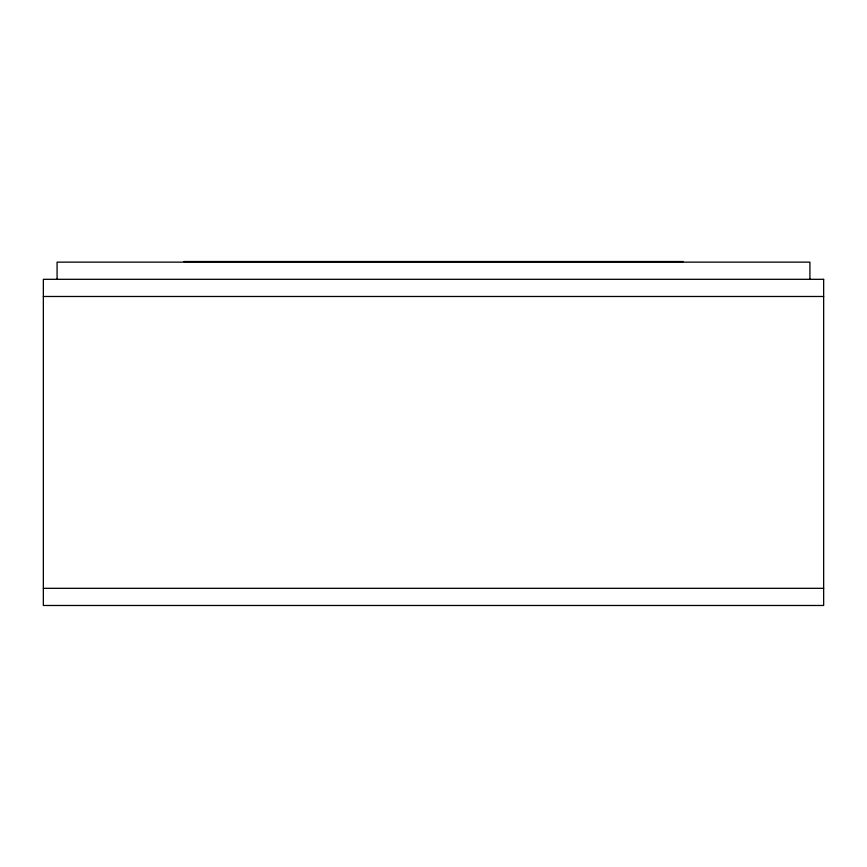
<?xml version="1.0" encoding="UTF-8"?>
<svg xmlns="http://www.w3.org/2000/svg" width="867" height="867" viewBox="0 0 867 867"><rect width="100%" height="100%" fill="white"/><g stroke="black" fill="none" stroke-linecap="round" stroke-linejoin="round"><path stroke-width="1.3" d="M183.804 261.52L683.196 261.52M43.35 296.481L823.65 296.481M43.35 588.314L823.65 588.314M809.919 279.315L809.919 262.148L57.081 262.148L57.081 279.315M823.65 279.315L43.35 279.315L43.35 605.48L823.65 605.48L823.65 279.315"/></g></svg>
